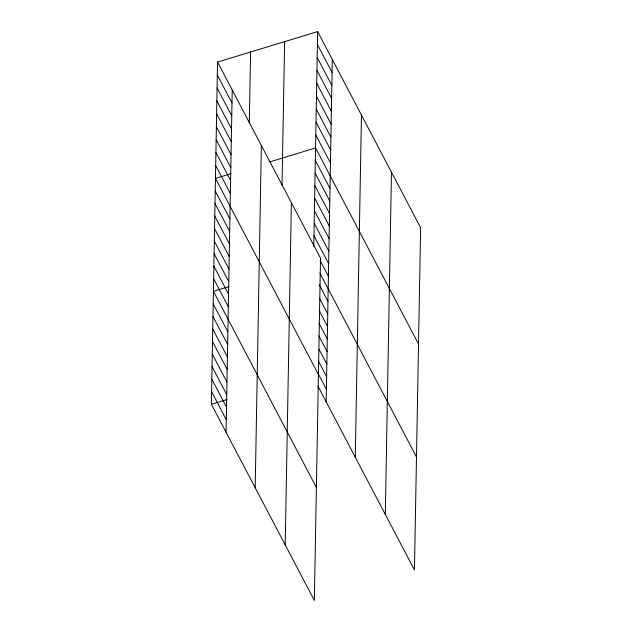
<?xml version="1.0" encoding="UTF-8"?>
<svg xmlns="http://www.w3.org/2000/svg" width="632" height="632" viewBox="0 0 632 632"><rect width="100%" height="100%" fill="white"/><g stroke="black" fill="none" stroke-linecap="round" stroke-linejoin="round"><path stroke-width="0.95" d="M217.55 62.062L320.511 258.172L314.357 600.4L211.388 404.283L217.55 62.062L317.643 31.6L420.612 227.718L414.45 569.938L317.904 386.049M226.058 432.225L232.221 89.997M249.3 123.114L250.58 52.006M255.194 487.722L261.356 145.494M282.038 185.034L284.613 41.649M285.214 544.903L291.376 202.675M313.78 246.409L317.643 31.6M326.159 401.77L332.313 59.542M355.295 457.26L361.457 115.04M385.315 514.44L391.469 172.22M231.051 173.674L215.457 178.414L318.417 374.531M269.983 161.824L315.55 147.959L418.518 344.069M229.021 286.604L213.426 291.352L316.387 487.462M211.388 404.283L226.991 399.543M317.414 44.532L332.084 72.467M317.185 57.457L331.847 85.399M316.948 70.389L331.618 98.323M316.719 83.313L331.389 111.256M316.482 96.246L331.152 124.18M316.253 109.17L330.923 137.112M316.016 122.102L330.686 150.037M315.787 135.027L330.457 162.969M315.329 160.504L329.999 188.447M315.099 173.05L329.77 200.992M314.878 185.603L329.541 213.545M314.649 198.148L329.319 226.09M314.42 210.701L329.09 238.635M314.199 223.246L328.869 251.188M313.97 235.791L328.64 263.734M320.163 260.566L328.419 276.287M217.321 74.987L231.983 102.929M319.934 273.119L416.48 457.007M217.084 87.919L231.754 115.854M319.255 284.787L327.961 301.377M216.855 100.844L231.517 128.786M319.484 298.209L327.739 313.93M216.618 113.776L231.288 141.718M319.263 310.762L327.51 326.475M216.389 126.7L231.059 154.643M319.034 323.308L327.289 339.029M216.152 139.632L230.822 167.575M318.812 335.861L327.06 351.574M215.923 152.557L230.593 180.499M319.042 349.275L326.831 364.119M215.686 165.489L230.356 193.431M318.354 360.951L326.61 376.672M318.133 373.504L326.381 389.217M215.228 190.967L229.898 218.909M215.006 203.512L229.677 231.454M214.777 216.065L229.448 243.999M214.556 228.61L229.219 256.553M214.327 241.155L228.997 269.098M214.098 253.708L228.768 281.643M213.877 266.254L228.547 294.196M213.648 278.807L228.318 306.741M213.197 303.897L227.868 331.84M212.968 316.45L227.638 344.385M212.747 328.995L227.417 356.938M212.518 341.541L227.188 369.483M212.297 354.094L226.967 382.036M212.068 366.639L226.738 394.581M211.838 379.192L226.509 407.127M211.617 391.737L226.288 419.68"/></g></svg>
